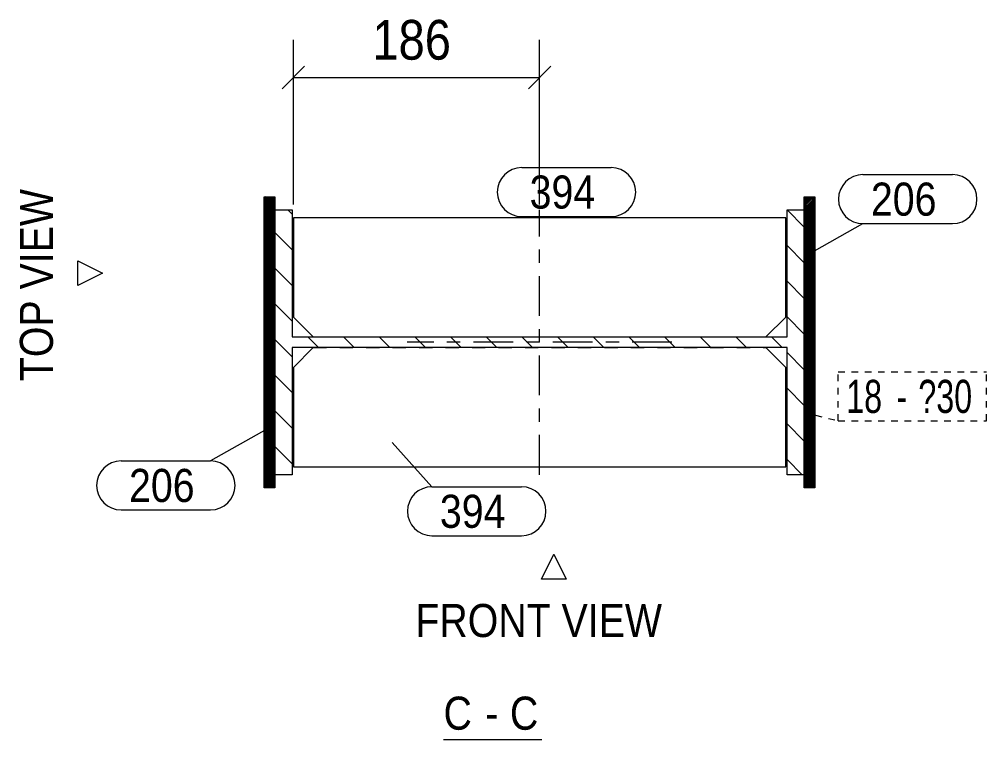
# Model space of a CAD drawing. Header units: millimetres. Extents: x 2 to 579, y 1 to 405.
# Drawn here: x 354.6 to 427.7, y 269.9 to 324.3 of the extents above; entities that cross this region are included whole.
import ezdxf

# ---------------------------------------------------------------- set-up
doc = ezdxf.new("R2010")
doc.units = ezdxf.units.MM
for name, pattern in [('XKITLINE00', [0]), ('XKITLINE01', [4, 1, -1, 1, -1]), ('XKITLINE03', [6, 3, -1, 1, -1]), ('XKITLINE04', [3, 0.5, -0.5, 0.5, -0.5, 0.5, -0.5])]:
    doc.linetypes.add(name, pattern=pattern)
for name, color, linetype, lineweight in [('BoltMark', 7, 'Continuous', 0), ('Dimensions', 7, 'Continuous', 0), ('OtherObjectType', 7, 'Continuous', 0), ('Part', 2, 'Continuous', 0), ('PartMark', 7, 'Continuous', 0)]:
    doc.layers.add(name, color=color, linetype=linetype, lineweight=lineweight)
doc.styles.add('ARIAL', font='ARIAL.TTF')
doc.styles.add('ARIAL_NARROW', font='ARIALN.TTF')

# ---------------------------------------------------------------- blocks, each defined once
blk = doc.blocks.new('*A5')
at = {"layer": 'Part', "color": 7, "linetype": 'XKITLINE00', "lineweight": 0}
for p, q in [((375.19, 309.607), (374.872, 309.924)), ((413.89, 308.624), (412.59, 309.924)), ((375.19, 306.913), (373.89, 308.213)), ((413.89, 305.93), (412.59, 307.23)), ((375.19, 304.219), (373.89, 305.519)), ((413.89, 303.236), (412.59, 304.536)), ((375.19, 301.525), (373.89, 302.825)), ((413.89, 300.542), (412.59, 301.842)), ((375.19, 298.831), (373.89, 300.131)), ((377.19, 299.524), (376.39, 300.324)), ((379.884, 299.524), (379.084, 300.324)), ((382.578, 299.524), (381.778, 300.324)), ((385.272, 299.524), (384.472, 300.324)), ((387.967, 299.524), (387.167, 300.324)), ((390.661, 299.524), (389.861, 300.324)), ((393.355, 299.524), (392.555, 300.324)), ((396.049, 299.524), (395.249, 300.324)), ((398.743, 299.524), (397.943, 300.324)), ((401.437, 299.524), (400.637, 300.324)), ((404.131, 299.524), (403.331, 300.324)), ((406.825, 299.524), (406.025, 300.324)), ((409.519, 299.524), (408.719, 300.324)), ((412.213, 299.524), (411.413, 300.324)), ((413.89, 297.848), (412.59, 299.148)), ((375.19, 296.136), (373.89, 297.436)), ((413.89, 295.154), (412.59, 296.454)), ((375.19, 293.442), (373.89, 294.742)), ((413.89, 292.459), (412.59, 293.759)), ((375.19, 290.748), (373.89, 292.048)), ((413.731, 289.924), (412.59, 291.065))]:
    blk.add_line(p, q, dxfattribs=at)
blk = doc.blocks.new('*A6')
at = {"layer": 'Part', "color": 7, "linetype": 'XKITLINE00', "lineweight": 0}
for p, q in [((373.143, 310.87), (373.09, 310.816)), ((373.197, 310.816), (373.09, 310.708)), ((373.251, 310.762), (373.09, 310.601)), ((373.305, 310.708), (373.09, 310.493)), ((373.359, 310.655), (373.09, 310.385)), ((373.413, 310.601), (373.09, 310.277)), ((373.197, 310.924), (373.143, 310.87)), ((373.305, 310.924), (373.197, 310.816)), ((373.413, 310.924), (373.251, 310.762)), ((373.521, 310.924), (373.305, 310.708)), ((373.628, 310.924), (373.359, 310.655)), ((373.736, 310.924), (373.413, 310.601)), ((373.844, 310.924), (373.467, 310.547)), ((373.89, 310.862), (373.521, 310.493)), ((373.89, 310.754), (373.575, 310.439)), ((373.89, 310.646), (373.628, 310.385)), ((373.467, 310.547), (373.09, 310.17)), ((373.521, 310.493), (373.09, 310.062)), ((373.575, 310.439), (373.09, 309.954)), ((373.628, 310.385), (373.09, 309.846)), ((373.682, 310.331), (373.09, 309.739)), ((373.736, 310.277), (373.09, 309.631)), ((373.79, 310.223), (373.09, 309.523)), ((373.844, 310.17), (373.09, 309.415)), ((373.89, 310.107), (373.09, 309.307)), ((373.89, 310), (373.09, 309.2)), ((373.89, 309.892), (373.09, 309.092)), ((373.89, 310.539), (373.682, 310.331)), ((373.89, 310.431), (373.736, 310.277)), ((373.89, 310.323), (373.79, 310.223)), ((373.89, 310.215), (373.844, 310.17)), ((373.89, 309.784), (373.09, 308.984)), ((373.89, 309.676), (373.09, 308.876)), ((373.89, 309.569), (373.09, 308.769)), ((373.89, 309.461), (373.09, 308.661)), ((373.89, 309.353), (373.09, 308.553)), ((373.89, 309.245), (373.09, 308.445)), ((373.89, 309.138), (373.09, 308.338)), ((373.89, 309.03), (373.09, 308.23)), ((373.89, 308.922), (373.09, 308.122)), ((373.89, 308.814), (373.09, 308.014)), ((373.89, 308.707), (373.09, 307.907)), ((373.89, 308.599), (373.09, 307.799)), ((373.89, 308.491), (373.09, 307.691)), ((373.89, 308.383), (373.09, 307.583)), ((373.89, 308.275), (373.09, 307.475)), ((373.89, 308.168), (373.09, 307.368)), ((373.89, 308.06), (373.09, 307.26)), ((373.89, 307.952), (373.09, 307.152)), ((373.89, 307.844), (373.09, 307.044)), ((373.89, 307.737), (373.09, 306.937)), ((373.89, 307.629), (373.09, 306.829)), ((373.89, 307.521), (373.09, 306.721)), ((373.89, 307.413), (373.09, 306.613)), ((373.89, 307.306), (373.09, 306.506)), ((373.89, 307.198), (373.09, 306.398)), ((373.89, 307.09), (373.09, 306.29)), ((373.89, 306.982), (373.09, 306.182)), ((373.89, 306.875), (373.09, 306.075)), ((373.89, 306.767), (373.09, 305.967)), ((373.89, 306.659), (373.09, 305.859)), ((373.89, 306.551), (373.09, 305.751)), ((373.89, 306.444), (373.09, 305.644)), ((373.89, 306.336), (373.09, 305.536)), ((373.89, 306.228), (373.09, 305.428)), ((373.89, 306.12), (373.09, 305.32)), ((373.89, 306.012), (373.09, 305.212)), ((373.89, 305.905), (373.09, 305.105)), ((373.89, 305.797), (373.09, 304.997)), ((373.89, 305.689), (373.09, 304.889)), ((373.89, 305.581), (373.09, 304.781)), ((373.89, 305.474), (373.09, 304.674)), ((373.89, 305.366), (373.09, 304.566)), ((373.89, 305.258), (373.09, 304.458)), ((373.89, 305.15), (373.09, 304.35)), ((373.89, 305.043), (373.09, 304.243)), ((373.89, 304.935), (373.09, 304.135)), ((373.89, 304.827), (373.09, 304.027)), ((373.89, 304.719), (373.09, 303.919)), ((373.89, 304.612), (373.09, 303.812)), ((373.89, 304.504), (373.09, 303.704)), ((373.89, 304.396), (373.09, 303.596)), ((373.89, 304.288), (373.09, 303.488)), ((373.89, 304.181), (373.09, 303.381)), ((373.89, 304.073), (373.09, 303.273)), ((373.89, 303.965), (373.09, 303.165)), ((373.89, 303.857), (373.09, 303.057)), ((373.89, 303.749), (373.09, 302.949)), ((373.89, 303.642), (373.09, 302.842)), ((373.89, 303.534), (373.09, 302.734)), ((373.89, 303.426), (373.09, 302.626)), ((373.89, 303.318), (373.09, 302.518)), ((373.89, 303.211), (373.09, 302.411)), ((373.89, 303.103), (373.09, 302.303)), ((373.89, 302.995), (373.09, 302.195)), ((373.89, 302.887), (373.09, 302.087)), ((373.89, 302.78), (373.09, 301.98)), ((373.89, 302.672), (373.09, 301.872)), ((373.89, 302.564), (373.09, 301.764)), ((373.89, 302.456), (373.09, 301.656)), ((373.89, 302.349), (373.09, 301.549)), ((373.89, 302.241), (373.09, 301.441)), ((373.89, 302.133), (373.09, 301.333)), ((373.89, 302.025), (373.09, 301.225)), ((373.89, 301.917), (373.09, 301.117)), ((373.89, 301.81), (373.09, 301.01)), ((373.89, 301.702), (373.09, 300.902)), ((373.89, 301.594), (373.09, 300.794)), ((373.89, 301.486), (373.09, 300.686)), ((373.89, 301.379), (373.09, 300.579)), ((373.89, 301.271), (373.09, 300.471)), ((373.89, 301.163), (373.09, 300.363)), ((373.89, 301.055), (373.09, 300.255)), ((373.89, 300.948), (373.09, 300.148)), ((373.89, 300.84), (373.09, 300.04)), ((373.89, 300.732), (373.09, 299.932)), ((373.89, 300.624), (373.09, 299.824)), ((373.89, 300.517), (373.09, 299.717)), ((373.89, 300.409), (373.09, 299.609)), ((373.89, 300.301), (373.09, 299.501)), ((373.89, 300.193), (373.09, 299.393)), ((373.89, 300.086), (373.09, 299.286)), ((373.89, 299.978), (373.09, 299.178)), ((373.89, 299.87), (373.09, 299.07)), ((373.89, 299.762), (373.09, 298.962)), ((373.89, 299.654), (373.09, 298.854)), ((373.89, 299.547), (373.09, 298.747)), ((373.89, 299.439), (373.09, 298.639)), ((373.89, 299.331), (373.09, 298.531)), ((373.89, 299.223), (373.09, 298.423)), ((373.89, 299.116), (373.09, 298.316)), ((373.89, 299.008), (373.09, 298.208)), ((373.89, 298.9), (373.09, 298.1)), ((373.89, 298.792), (373.09, 297.992)), ((373.89, 298.685), (373.09, 297.885)), ((373.89, 298.577), (373.09, 297.777)), ((373.89, 298.469), (373.09, 297.669)), ((373.89, 298.361), (373.09, 297.561)), ((373.89, 298.254), (373.09, 297.454)), ((373.89, 298.146), (373.09, 297.346)), ((373.89, 298.038), (373.09, 297.238)), ((373.89, 297.93), (373.09, 297.13)), ((373.89, 297.822), (373.09, 297.022)), ((373.89, 297.715), (373.09, 296.915)), ((373.89, 297.607), (373.09, 296.807)), ((373.89, 297.499), (373.09, 296.699)), ((373.89, 297.391), (373.09, 296.591)), ((373.89, 297.284), (373.09, 296.484)), ((373.89, 297.176), (373.09, 296.376)), ((373.89, 297.068), (373.09, 296.268)), ((373.89, 296.96), (373.09, 296.16)), ((373.89, 296.853), (373.09, 296.053)), ((373.89, 296.745), (373.09, 295.945)), ((373.89, 296.637), (373.09, 295.837)), ((373.89, 296.529), (373.09, 295.729)), ((373.89, 296.422), (373.09, 295.622)), ((373.89, 296.314), (373.09, 295.514)), ((373.89, 296.206), (373.09, 295.406)), ((373.89, 296.098), (373.09, 295.298)), ((373.89, 295.991), (373.09, 295.191)), ((373.89, 295.883), (373.09, 295.083)), ((373.89, 295.775), (373.09, 294.975)), ((373.89, 295.667), (373.09, 294.867)), ((373.89, 295.559), (373.09, 294.759)), ((373.89, 295.452), (373.09, 294.652)), ((373.89, 295.344), (373.09, 294.544)), ((373.89, 295.236), (373.09, 294.436)), ((373.89, 295.128), (373.09, 294.328)), ((373.89, 295.021), (373.09, 294.221)), ((373.89, 294.913), (373.09, 294.113)), ((373.89, 294.805), (373.09, 294.005)), ((373.89, 294.697), (373.09, 293.897)), ((373.89, 294.59), (373.09, 293.79)), ((373.89, 294.482), (373.09, 293.682)), ((373.89, 294.374), (373.09, 293.574)), ((373.89, 294.266), (373.09, 293.466)), ((373.89, 294.159), (373.09, 293.359)), ((373.89, 294.051), (373.09, 293.251)), ((373.89, 293.943), (373.09, 293.143)), ((373.89, 293.835), (373.09, 293.035)), ((373.89, 293.727), (373.09, 292.927)), ((373.89, 293.62), (373.09, 292.82)), ((373.89, 293.512), (373.09, 292.712)), ((373.89, 293.404), (373.09, 292.604)), ((373.89, 293.296), (373.09, 292.496)), ((373.89, 293.189), (373.09, 292.389)), ((373.89, 293.081), (373.09, 292.281)), ((373.89, 292.973), (373.09, 292.173)), ((373.89, 292.865), (373.09, 292.065)), ((373.89, 292.758), (373.09, 291.958)), ((373.89, 292.65), (373.09, 291.85)), ((373.89, 292.542), (373.09, 291.742)), ((373.89, 292.434), (373.09, 291.634)), ((373.89, 292.327), (373.09, 291.527)), ((373.89, 292.219), (373.09, 291.419)), ((373.89, 292.111), (373.09, 291.311)), ((373.89, 292.003), (373.09, 291.203)), ((373.89, 291.896), (373.09, 291.096)), ((373.89, 291.788), (373.09, 290.988)), ((373.89, 291.68), (373.09, 290.88)), ((373.89, 291.572), (373.09, 290.772)), ((373.89, 291.464), (373.09, 290.664)), ((373.89, 291.357), (373.09, 290.557)), ((373.89, 291.249), (373.09, 290.449)), ((373.89, 291.141), (373.09, 290.341)), ((373.89, 291.033), (373.09, 290.233)), ((373.89, 290.926), (373.09, 290.126)), ((373.89, 290.818), (373.09, 290.018)), ((373.89, 290.71), (373.09, 289.91)), ((373.89, 290.602), (373.09, 289.802)), ((373.89, 290.495), (373.09, 289.695)), ((373.89, 290.387), (373.09, 289.587)), ((373.89, 290.279), (373.09, 289.479)), ((373.89, 290.171), (373.09, 289.371)), ((373.89, 290.064), (373.09, 289.264)), ((373.89, 289.956), (373.09, 289.156)), ((373.89, 289.848), (373.09, 289.048)), ((373.89, 289.74), (373.093, 288.943)), ((373.89, 289.632), (373.181, 288.924)), ((373.89, 289.525), (373.289, 288.924)), ((373.89, 289.417), (373.397, 288.924)), ((373.89, 289.309), (373.504, 288.924)), ((373.89, 289.201), (373.612, 288.924)), ((373.89, 289.094), (373.72, 288.924)), ((373.89, 288.986), (373.89, 288.986))]:
    blk.add_line(p, q, dxfattribs=at)
blk = doc.blocks.new('*A7')
at = {"layer": 'Part', "color": 7, "linetype": 'XKITLINE00', "lineweight": 0}
for p, q in [((413.89, 310.924), (413.89, 310.924)), ((413.89, 310.924), (413.89, 310.924)), ((413.943, 310.87), (413.89, 310.816)), ((413.997, 310.816), (413.89, 310.708)), ((414.051, 310.762), (413.89, 310.601)), ((414.105, 310.708), (413.89, 310.493)), ((414.159, 310.655), (413.89, 310.385)), ((414.213, 310.601), (413.89, 310.277)), ((413.997, 310.924), (413.943, 310.87)), ((414.105, 310.924), (413.997, 310.816)), ((414.213, 310.924), (414.051, 310.762)), ((414.321, 310.924), (414.105, 310.708)), ((414.428, 310.924), (414.159, 310.655)), ((414.536, 310.924), (414.213, 310.601)), ((414.644, 310.924), (414.267, 310.547)), ((414.69, 310.862), (414.321, 310.493)), ((414.69, 310.754), (414.375, 310.439)), ((414.69, 310.646), (414.428, 310.385)), ((414.267, 310.547), (413.89, 310.17)), ((414.321, 310.493), (413.89, 310.062)), ((414.375, 310.439), (413.89, 309.954)), ((414.428, 310.385), (413.89, 309.846)), ((414.482, 310.331), (413.89, 309.739)), ((414.536, 310.277), (413.89, 309.631)), ((414.59, 310.223), (413.89, 309.523)), ((414.644, 310.17), (413.89, 309.415)), ((414.69, 310.107), (413.89, 309.307)), ((414.69, 310), (413.89, 309.2)), ((414.69, 309.892), (413.89, 309.092)), ((414.69, 310.539), (414.482, 310.331)), ((414.69, 310.431), (414.536, 310.277)), ((414.69, 310.323), (414.59, 310.223)), ((414.69, 310.215), (414.644, 310.17)), ((414.69, 309.784), (413.89, 308.984)), ((414.69, 309.676), (413.89, 308.876)), ((414.69, 309.569), (413.89, 308.769)), ((414.69, 309.461), (413.89, 308.661)), ((414.69, 309.353), (413.89, 308.553)), ((414.69, 309.245), (413.89, 308.445)), ((414.69, 309.138), (413.89, 308.338)), ((414.69, 309.03), (413.89, 308.23)), ((414.69, 308.922), (413.89, 308.122)), ((414.69, 308.814), (413.89, 308.014)), ((414.69, 308.707), (413.89, 307.907)), ((414.69, 308.599), (413.89, 307.799)), ((414.69, 308.491), (413.89, 307.691)), ((414.69, 308.383), (413.89, 307.583)), ((414.69, 308.275), (413.89, 307.475)), ((414.69, 308.168), (413.89, 307.368)), ((414.69, 308.06), (413.89, 307.26)), ((414.69, 307.952), (413.89, 307.152)), ((414.69, 307.844), (413.89, 307.044)), ((414.69, 307.737), (413.89, 306.937)), ((414.69, 307.629), (413.89, 306.829)), ((414.69, 307.521), (413.89, 306.721)), ((414.69, 307.413), (413.89, 306.613)), ((414.69, 307.306), (413.89, 306.506)), ((414.69, 307.198), (413.89, 306.398)), ((414.69, 307.09), (413.89, 306.29)), ((414.69, 306.982), (413.89, 306.182)), ((414.69, 306.875), (413.89, 306.075)), ((414.69, 306.767), (413.89, 305.967)), ((414.69, 306.659), (413.89, 305.859)), ((414.69, 306.551), (413.89, 305.751)), ((414.69, 306.444), (413.89, 305.644)), ((414.69, 306.336), (413.89, 305.536)), ((414.69, 306.228), (413.89, 305.428)), ((414.69, 306.12), (413.89, 305.32)), ((414.69, 306.012), (413.89, 305.212)), ((414.69, 305.905), (413.89, 305.105)), ((414.69, 305.797), (413.89, 304.997)), ((414.69, 305.689), (413.89, 304.889)), ((414.69, 305.581), (413.89, 304.781)), ((414.69, 305.474), (413.89, 304.674)), ((414.69, 305.366), (413.89, 304.566)), ((414.69, 305.258), (413.89, 304.458)), ((414.69, 305.15), (413.89, 304.35)), ((414.69, 305.043), (413.89, 304.243)), ((414.69, 304.935), (413.89, 304.135)), ((414.69, 304.827), (413.89, 304.027)), ((414.69, 304.719), (413.89, 303.919)), ((414.69, 304.612), (413.89, 303.812)), ((414.69, 304.504), (413.89, 303.704)), ((414.69, 304.396), (413.89, 303.596)), ((414.69, 304.288), (413.89, 303.488)), ((414.69, 304.181), (413.89, 303.381)), ((414.69, 304.073), (413.89, 303.273)), ((414.69, 303.965), (413.89, 303.165)), ((414.69, 303.857), (413.89, 303.057)), ((414.69, 303.749), (413.89, 302.949)), ((414.69, 303.642), (413.89, 302.842)), ((414.69, 303.534), (413.89, 302.734)), ((414.69, 303.426), (413.89, 302.626)), ((414.69, 303.318), (413.89, 302.518)), ((414.69, 303.211), (413.89, 302.411)), ((414.69, 303.103), (413.89, 302.303)), ((414.69, 302.995), (413.89, 302.195)), ((414.69, 302.887), (413.89, 302.087)), ((414.69, 302.78), (413.89, 301.98)), ((414.69, 302.672), (413.89, 301.872)), ((414.69, 302.564), (413.89, 301.764)), ((414.69, 302.456), (413.89, 301.656)), ((414.69, 302.349), (413.89, 301.549)), ((414.69, 302.241), (413.89, 301.441)), ((414.69, 302.133), (413.89, 301.333)), ((414.69, 302.025), (413.89, 301.225)), ((414.69, 301.917), (413.89, 301.117)), ((414.69, 301.81), (413.89, 301.01)), ((414.69, 301.702), (413.89, 300.902)), ((414.69, 301.594), (413.89, 300.794)), ((414.69, 301.486), (413.89, 300.686)), ((414.69, 301.379), (413.89, 300.579)), ((414.69, 301.271), (413.89, 300.471)), ((414.69, 301.163), (413.89, 300.363)), ((414.69, 301.055), (413.89, 300.255)), ((414.69, 300.948), (413.89, 300.148)), ((414.69, 300.84), (413.89, 300.04)), ((414.69, 300.732), (413.89, 299.932)), ((414.69, 300.624), (413.89, 299.824)), ((414.69, 300.517), (413.89, 299.717)), ((414.69, 300.409), (413.89, 299.609)), ((414.69, 300.301), (413.89, 299.501)), ((414.69, 300.193), (413.89, 299.393)), ((414.69, 300.086), (413.89, 299.286)), ((414.69, 299.978), (413.89, 299.178)), ((414.69, 299.87), (413.89, 299.07)), ((414.69, 299.762), (413.89, 298.962)), ((414.69, 299.654), (413.89, 298.854)), ((414.69, 299.547), (413.89, 298.747)), ((414.69, 299.439), (413.89, 298.639)), ((414.69, 299.331), (413.89, 298.531)), ((414.69, 299.223), (413.89, 298.423)), ((414.69, 299.116), (413.89, 298.316)), ((414.69, 299.008), (413.89, 298.208)), ((414.69, 298.9), (413.89, 298.1)), ((414.69, 298.792), (413.89, 297.992)), ((414.69, 298.685), (413.89, 297.885)), ((414.69, 298.577), (413.89, 297.777)), ((414.69, 298.469), (413.89, 297.669)), ((414.69, 298.361), (413.89, 297.561)), ((414.69, 298.254), (413.89, 297.454)), ((414.69, 298.146), (413.89, 297.346)), ((414.69, 298.038), (413.89, 297.238)), ((414.69, 297.93), (413.89, 297.13)), ((414.69, 297.822), (413.89, 297.022)), ((414.69, 297.715), (413.89, 296.915)), ((414.69, 297.607), (413.89, 296.807)), ((414.69, 297.499), (413.89, 296.699)), ((414.69, 297.391), (413.89, 296.591)), ((414.69, 297.284), (413.89, 296.484)), ((414.69, 297.176), (413.89, 296.376)), ((414.69, 297.068), (413.89, 296.268)), ((414.69, 296.96), (413.89, 296.16)), ((414.69, 296.853), (413.89, 296.053)), ((414.69, 296.745), (413.89, 295.945)), ((414.69, 296.637), (413.89, 295.837)), ((414.69, 296.529), (413.89, 295.729)), ((414.69, 296.422), (413.89, 295.622)), ((414.69, 296.314), (413.89, 295.514)), ((414.69, 296.206), (413.89, 295.406)), ((414.69, 296.098), (413.89, 295.298)), ((414.69, 295.991), (413.89, 295.191)), ((414.69, 295.883), (413.89, 295.083)), ((414.69, 295.775), (413.89, 294.975)), ((414.69, 295.667), (413.89, 294.867)), ((414.69, 295.559), (413.89, 294.759)), ((414.69, 295.452), (413.89, 294.652)), ((414.69, 295.344), (413.89, 294.544)), ((414.69, 295.236), (413.89, 294.436)), ((414.69, 295.128), (413.89, 294.328)), ((414.69, 295.021), (413.89, 294.221)), ((414.69, 294.913), (413.89, 294.113)), ((414.69, 294.805), (413.89, 294.005)), ((414.69, 294.697), (413.89, 293.897)), ((414.69, 294.59), (413.89, 293.79)), ((414.69, 294.482), (413.89, 293.682)), ((414.69, 294.374), (413.89, 293.574)), ((414.69, 294.266), (413.89, 293.466)), ((414.69, 294.159), (413.89, 293.359)), ((414.69, 294.051), (413.89, 293.251)), ((414.69, 293.943), (413.89, 293.143)), ((414.69, 293.835), (413.89, 293.035)), ((414.69, 293.727), (413.89, 292.927)), ((414.69, 293.62), (413.89, 292.82)), ((414.69, 293.512), (413.89, 292.712)), ((414.69, 293.404), (413.89, 292.604)), ((414.69, 293.296), (413.89, 292.496)), ((414.69, 293.189), (413.89, 292.389)), ((414.69, 293.081), (413.89, 292.281)), ((414.69, 292.973), (413.89, 292.173)), ((414.69, 292.865), (413.89, 292.065)), ((414.69, 292.758), (413.89, 291.958)), ((414.69, 292.65), (413.89, 291.85)), ((414.69, 292.542), (413.89, 291.742)), ((414.69, 292.434), (413.89, 291.634)), ((414.69, 292.327), (413.89, 291.527)), ((414.69, 292.219), (413.89, 291.419)), ((414.69, 292.111), (413.89, 291.311)), ((414.69, 292.003), (413.89, 291.203)), ((414.69, 291.896), (413.89, 291.096)), ((414.69, 291.788), (413.89, 290.988)), ((414.69, 291.68), (413.89, 290.88)), ((414.69, 291.572), (413.89, 290.772)), ((414.69, 291.464), (413.89, 290.664)), ((414.69, 291.357), (413.89, 290.557)), ((414.69, 291.249), (413.89, 290.449)), ((414.69, 291.141), (413.89, 290.341)), ((414.69, 291.033), (413.89, 290.233)), ((414.69, 290.926), (413.89, 290.126)), ((414.69, 290.818), (413.89, 290.018)), ((414.69, 290.71), (413.89, 289.91)), ((414.69, 290.602), (413.89, 289.802)), ((414.69, 290.495), (413.89, 289.695)), ((414.69, 290.387), (413.89, 289.587)), ((414.69, 290.279), (413.89, 289.479)), ((414.69, 290.171), (413.89, 289.371)), ((414.69, 290.064), (413.89, 289.264)), ((414.69, 289.956), (413.89, 289.156)), ((414.69, 289.848), (413.89, 289.048)), ((414.69, 289.74), (413.893, 288.943)), ((414.69, 289.632), (413.981, 288.924)), ((414.69, 289.525), (414.089, 288.924)), ((414.69, 289.417), (414.197, 288.924)), ((414.69, 289.309), (414.304, 288.924)), ((414.69, 289.201), (414.412, 288.924)), ((414.69, 289.094), (414.52, 288.924)), ((414.69, 288.986), (414.69, 288.986))]:
    blk.add_line(p, q, dxfattribs=at)
blk = doc.blocks.new('*A64')
at = {"layer": 'Part', "color": 2, "linetype": 'XKITLINE00', "lineweight": 0}
for p, q in [((373.89, 289.924), (373.89, 309.924)), ((373.89, 309.924), (375.19, 309.924)), ((375.19, 309.924), (375.19, 300.324)), ((412.59, 309.924), (413.89, 309.924)), ((412.59, 300.324), (412.59, 309.924)), ((413.89, 309.924), (413.89, 289.924)), ((375.19, 300.324), (412.59, 300.324)), ((412.59, 299.524), (375.19, 299.524)), ((375.19, 299.524), (375.19, 289.924)), ((412.59, 289.924), (412.59, 299.524)), ((375.19, 289.924), (373.89, 289.924)), ((413.89, 289.924), (412.59, 289.924))]:
    blk.add_line(p, q, dxfattribs=at)
at = {"layer": 'Part', "color": 7, "linetype": 'XKITLINE03', "lineweight": 0}
for p, q in [((393.89, 289.924), (393.89, 309.924)), ((403.89, 299.924), (383.89, 299.924))]:
    blk.add_line(p, q, dxfattribs=at)
blk = doc.blocks.new('*A65')
at = {"layer": 'Part', "color": 2, "linetype": 'XKITLINE00', "lineweight": 0}
for p, q in [((376.79, 299.524), (375.29, 298.024)), ((412.49, 298.024), (410.99, 299.524)), ((375.29, 298.024), (375.29, 290.524)), ((412.49, 290.524), (412.49, 298.024)), ((375.29, 290.524), (412.49, 290.524))]:
    blk.add_line(p, q, dxfattribs=at)
at = {"layer": 'Part', "color": 7, "linetype": 'XKITLINE01', "lineweight": 0}
blk.add_line((376.79, 299.524), (410.99, 299.524), dxfattribs=at)
blk = doc.blocks.new('*A66')
at = {"layer": 'Part', "color": 2, "linetype": 'XKITLINE00', "lineweight": 0}
for p, q in [((375.29, 309.324), (375.29, 301.824)), ((412.49, 309.324), (375.29, 309.324)), ((412.49, 301.824), (412.49, 309.324)), ((375.29, 301.824), (376.79, 300.324)), ((410.99, 300.324), (412.49, 301.824))]:
    blk.add_line(p, q, dxfattribs=at)
at = {"layer": 'Part', "color": 7, "linetype": 'XKITLINE01', "lineweight": 0}
blk.add_line((376.79, 300.324), (410.99, 300.324), dxfattribs=at)
blk = doc.blocks.new('*A67')
at = {"layer": 'Part', "color": 2, "linetype": 'XKITLINE00', "lineweight": 0}
for p, q in [((373.09, 310.924), (373.89, 310.924)), ((373.09, 288.924), (373.09, 310.924)), ((373.89, 310.924), (373.89, 288.924)), ((373.89, 288.924), (373.09, 288.924))]:
    blk.add_line(p, q, dxfattribs=at)
blk = doc.blocks.new('*A68')
at = {"layer": 'Part', "color": 2, "linetype": 'XKITLINE00', "lineweight": 0}
for p, q in [((413.89, 310.924), (414.69, 310.924)), ((413.89, 288.924), (413.89, 310.924)), ((414.69, 310.924), (414.69, 288.924)), ((414.69, 288.924), (413.89, 288.924))]:
    blk.add_line(p, q, dxfattribs=at)
blk = doc.blocks.new('*A172')
at = {"layer": 'Dimensions', "color": 7, "linetype": 'XKITLINE00', "lineweight": 0}
for p, q in [((375.29, 310.324), (375.29, 322.774)), ((393.89, 310.324), (393.89, 322.774)), ((376.138, 320.772), (374.441, 319.075)), ((394.738, 320.772), (393.041, 319.075)), ((375.29, 319.924), (393.89, 319.924))]:
    blk.add_line(p, q, dxfattribs=at)
at = {"layer": 'Dimensions', "color": 3}
for p in [(375.29, 319.924), (393.89, 319.924)]:
    blk.add_point(p, dxfattribs=at)
at = {"layer": 'Dimensions', "color": 3, "style": 'ARIAL', "width": 0.85}
blk.add_text('186', height=3, dxfattribs=at).set_placement((381.252, 321.274))
blk = doc.blocks.new('*A173')
at = {"layer": 'BoltMark', "color": 7, "linetype": 'XKITLINE04', "lineweight": 0}
for p, q in [((416.458, 297.688), (427.666, 297.688)), ((416.458, 293.988), (416.458, 297.688)), ((427.666, 293.988), (427.666, 297.688)), ((414.74, 294.424), (416.458, 293.988)), ((416.458, 293.988), (427.666, 293.988))]:
    blk.add_line(p, q, dxfattribs=at)
at = {"layer": 'BoltMark', "color": 3, "style": 'ARIAL_NARROW', "width": 0.85}
for s, p in [('18', (417.058, 294.588)), ('?30', (422.507, 294.588)), ('-', (420.847, 294.588))]:
    blk.add_text(s, height=2.5, dxfattribs=at).set_placement(p)
blk = doc.blocks.new('*A174')
at = {"layer": 'PartMark', "color": 7, "linetype": 'XKITLINE00', "lineweight": 0}
for p, q in [((418.322, 312.587), (425.084, 312.587)), ((414.079, 306.495), (418.322, 308.887)), ((418.322, 308.887), (425.084, 308.887))]:
    blk.add_line(p, q, dxfattribs=at)
for centre, start, end in [((418.322, 310.737), 90, 270), ((425.084, 310.737), 270, 90)]:
    blk.add_arc(centre, 1.85, start, end, dxfattribs=at)
at = {"layer": 'PartMark', "color": 3, "style": 'ARIAL', "width": 0.85}
blk.add_text('206', height=2.5, dxfattribs=at).set_placement((418.922, 309.487))
blk = doc.blocks.new('*A175')
at = {"layer": 'PartMark', "color": 7, "linetype": 'XKITLINE00', "lineweight": 0}
for p, q in [((373.279, 293.353), (369.036, 290.961)), ((362.274, 290.961), (369.036, 290.961)), ((362.274, 287.261), (369.036, 287.261))]:
    blk.add_line(p, q, dxfattribs=at)
for centre, start, end in [((362.274, 289.111), 90, 270), ((369.036, 289.111), 270, 90)]:
    blk.add_arc(centre, 1.85, start, end, dxfattribs=at)
at = {"layer": 'PartMark', "color": 3, "style": 'ARIAL', "width": 0.85}
blk.add_text('206', height=2.5, dxfattribs=at).set_placement((362.874, 287.861))
blk = doc.blocks.new('*A176')
at = {"layer": 'PartMark', "color": 7, "linetype": 'XKITLINE00', "lineweight": 0}
for p, q in [((392.54, 313.124), (399.302, 313.124)), ((392.54, 309.424), (399.302, 309.424))]:
    blk.add_line(p, q, dxfattribs=at)
for centre, start, end in [((392.54, 311.274), 90, 270), ((399.302, 311.274), 270, 90)]:
    blk.add_arc(centre, 1.85, start, end, dxfattribs=at)
at = {"layer": 'PartMark', "color": 3, "style": 'ARIAL', "width": 0.85}
blk.add_text('394', height=2.5, dxfattribs=at).set_placement((393.14, 310.024))
blk = doc.blocks.new('*A177')
at = {"layer": 'PartMark', "color": 7, "linetype": 'XKITLINE00', "lineweight": 0}
for p, q in [((382.759, 292.353), (385.759, 289.007)), ((385.759, 289.007), (392.522, 289.007)), ((385.759, 285.307), (392.522, 285.307))]:
    blk.add_line(p, q, dxfattribs=at)
for centre, start, end in [((385.759, 287.157), 90, 270), ((392.522, 287.157), 270, 90)]:
    blk.add_arc(centre, 1.85, start, end, dxfattribs=at)
at = {"layer": 'PartMark', "color": 3, "style": 'ARIAL', "width": 0.85}
blk.add_text('394', height=2.5, dxfattribs=at).set_placement((386.359, 285.907))
blk = doc.blocks.new('*A178')
at = {"layer": 'OtherObjectType', "color": 7, "linetype": 'XKITLINE00', "lineweight": 0}
for p, q in [((358.999, 304.203), (358.999, 306.078)), ((358.999, 306.078), (360.874, 305.141)), ((360.874, 305.141), (358.999, 304.203)), ((360.874, 305.141), (360.874, 305.141)), ((394.032, 282.032), (394.97, 283.907)), ((394.97, 283.907), (395.907, 282.032)), ((394.97, 283.907), (394.97, 283.907)), ((395.907, 282.032), (394.032, 282.032)), ((386.633, 269.907), (394.057, 269.907))]:
    blk.add_line(p, q, dxfattribs=at)
at = {"layer": 'OtherObjectType', "color": 7, "style": 'ARIAL', "width": 0.85}
blk.add_text('TOP VIEW', height=2.5, rotation=90, dxfattribs=at).set_placement((357.124, 296.99))
for s, p in [('FRONT VIEW', (384.506, 277.657)), ('C', (386.633, 270.657)), ('C', (391.65, 270.657)), ('-', (389.79, 270.657))]:
    blk.add_text(s, height=2.5, dxfattribs=at).set_placement(p)

msp = doc.modelspace()

# ---------------------------------------------------------------- block references
at = {"lineweight": 0}
for name in ['*A172', '*A176', '*A174', '*A6', '*A67', '*A7', '*A68', '*A5', '*A64', '*A66', '*A65', '*A173', '*A175', '*A177']:
    msp.add_blockref(name, (0, 0), dxfattribs=at)
at = {"layer": 'OtherObjectType', "lineweight": 0}
msp.add_blockref('*A178', (0, 0), dxfattribs=at)

doc.saveas('drawing.dxf')
